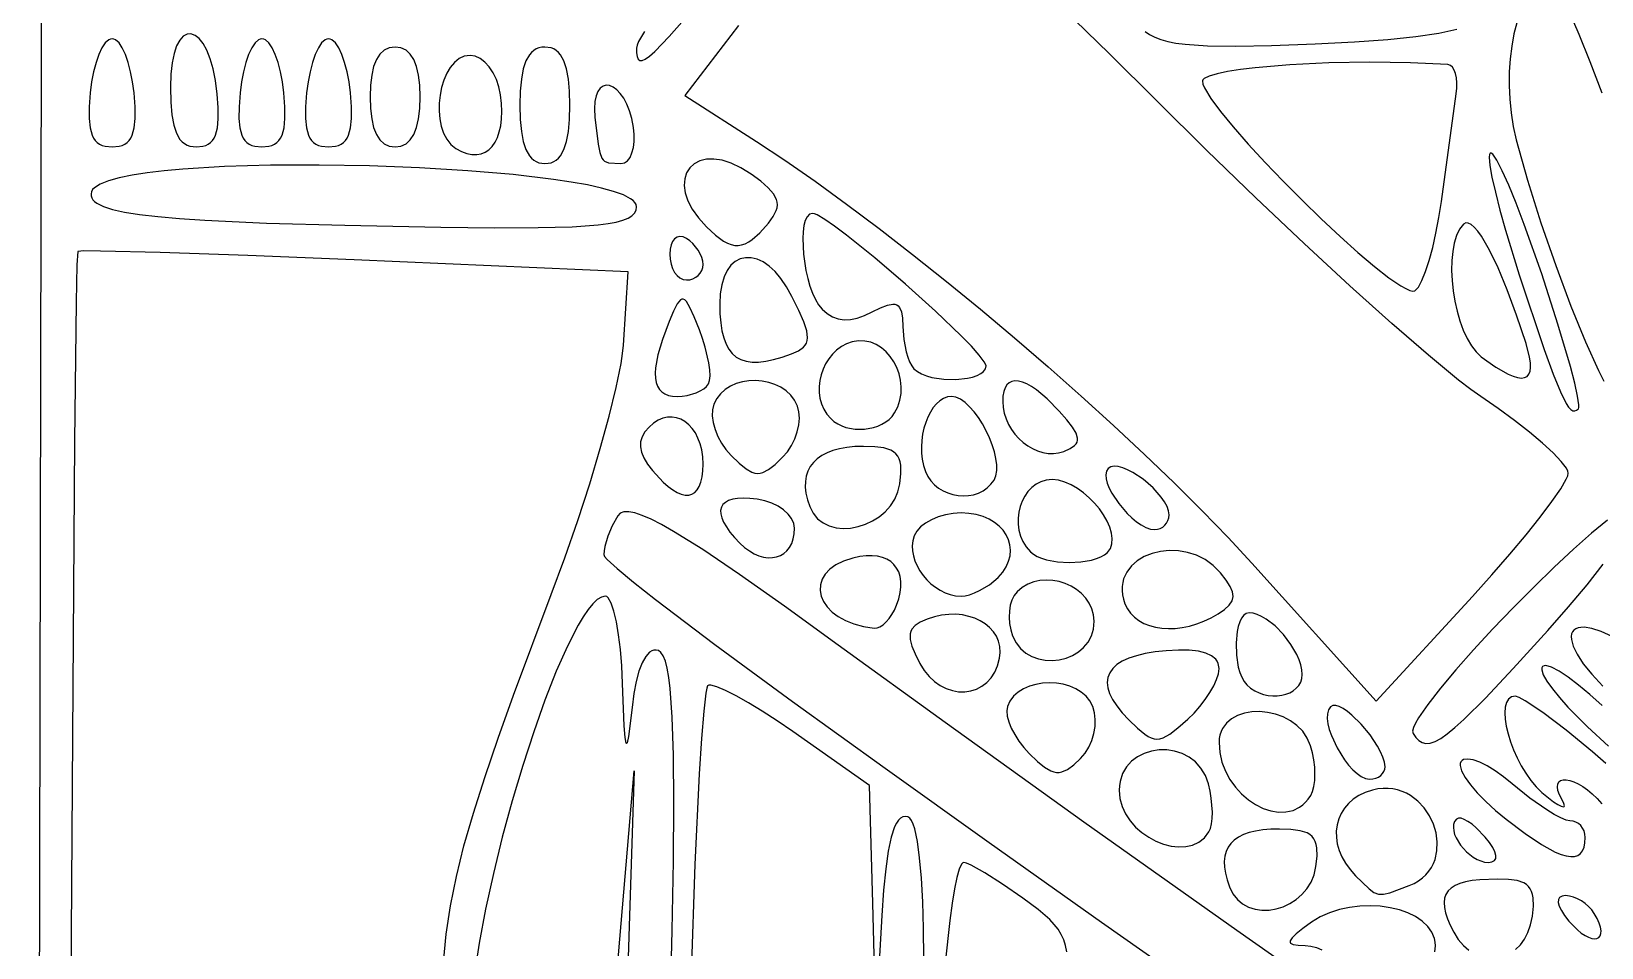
# Model space of a CAD drawing. Header units: millimetres. Extents: x -4.58 to 1.11, y 0.34 to 8.32.
# Drawn here: x -4.582 to -3.534, y 4.154 to 4.766 of the extents above; entities that cross this region are included whole.
import ezdxf

# ---------------------------------------------------------------- set-up
doc = ezdxf.new("R2010")
doc.units = ezdxf.units.MM

msp = doc.modelspace()

# ---------------------------------------------------------------- linework, layer by layer
at = {"flags": 128}
for points in [[(-4.581667, 1.453139), (-4.574238, 5.087635), (-4.569544, 7.208322), (-4.566944, 8.258736), (-4.566667, 8.323028), (-1.736111, 8.317444), (0.26479, 8.31338), (1.100639, 8.311472), (1.101006, 8.311191), (1.101364, 8.310339), (1.102049, 8.3066), (1.102698, 8.299617), (1.103312, 8.288752), (1.104442, 8.252815), (1.105453, 8.193675), (1.106362, 8.106221), (1.107184, 7.985338), (1.108623, 7.622835), (1.109893, 7.065263), (1.111113, 6.271716), (1.113889, 3.813083)], [(-3.555847, 4.470958), (-3.556177, 4.47242), (-3.557088, 4.474236), (-3.560536, 4.478825), (-3.565952, 4.484515), (-3.573097, 4.491097), (-3.581732, 4.498362), (-3.591617, 4.506099), (-3.602513, 4.514099), (-3.614181, 4.522153), (-3.620912, 4.526928), (-3.629063, 4.533183), (-3.649183, 4.549723), (-3.673654, 4.570964), (-3.701589, 4.596097), (-3.732101, 4.624314), (-3.764304, 4.654805), (-3.797311, 4.686762), (-3.830236, 4.719375), (-3.862281, 4.751192), (-3.892764, 4.780875)], [(-4.172527, 4.766019), (-4.176409, 4.759191), (-4.177429, 4.75671), (-4.177778, 4.754917), (-4.177683, 4.751756), (-4.177345, 4.74926), (-4.176681, 4.747505), (-4.175607, 4.746571), (-4.174041, 4.746535), (-4.171902, 4.747475), (-4.169105, 4.74947), (-4.165568, 4.752597), (-4.155944, 4.762563), (-4.14237, 4.777999)], [(-4.109681, 4.769944), (-4.1455, 4.723236), (-4.09775, 4.692569), (-4.078664, 4.679946), (-4.058511, 4.665931), (-4.037476, 4.650679), (-4.015741, 4.634346), (-3.993489, 4.61709), (-3.970904, 4.599066), (-3.948169, 4.580429), (-3.925467, 4.561337), (-3.902981, 4.541945), (-3.880895, 4.522409), (-3.859392, 4.502885), (-3.838654, 4.48353), (-3.818866, 4.4645), (-3.80021, 4.44595), (-3.782869, 4.428037), (-3.767028, 4.410917), (-3.684056, 4.318861), (-3.619806, 4.388722), (-3.606906, 4.40301), (-3.594882, 4.416827), (-3.583997, 4.429836), (-3.574514, 4.4417), (-3.566694, 4.452081), (-3.560802, 4.460642), (-3.557098, 4.467047), (-3.55615, 4.469335), (-3.555847, 4.470958)], [(-3.590209, 4.771794), (-3.592069, 4.764295), (-3.593529, 4.756249), (-3.594565, 4.747761), (-3.595155, 4.738938), (-3.595275, 4.729887), (-3.594904, 4.720714), (-3.594018, 4.711525), (-3.592594, 4.702428), (-3.590611, 4.693528), (-3.583074, 4.666734), (-3.574042, 4.638206), (-3.564155, 4.609587), (-3.554049, 4.582517), (-3.544362, 4.558639), (-3.535732, 4.539594), (-3.532013, 4.532397)], [(-3.53316, 4.724801), (-3.541084, 4.745677), (-3.548432, 4.763889), (-3.554995, 4.778931)], [(-4.513181, 4.725), (-4.514107, 4.732254), (-4.515411, 4.739021), (-4.51703, 4.745154), (-4.518906, 4.750503), (-4.520979, 4.754922), (-4.523188, 4.758262), (-4.525475, 4.760374), (-4.526628, 4.760924), (-4.527778, 4.761111), (-4.528928, 4.760924), (-4.530081, 4.760374), (-4.532367, 4.758262), (-4.534577, 4.754922), (-4.536649, 4.750503), (-4.538525, 4.745154), (-4.540145, 4.739021), (-4.541448, 4.732254), (-4.542375, 4.725), (-4.543067, 4.715589), (-4.543133, 4.707809), (-4.542527, 4.701544), (-4.541201, 4.696679), (-4.540254, 4.694735), (-4.53911, 4.693097), (-4.537763, 4.691751), (-4.536207, 4.690682), (-4.534436, 4.689876), (-4.532445, 4.689318), (-4.527778, 4.688889), (-4.523111, 4.689318), (-4.521119, 4.689876), (-4.519349, 4.690682), (-4.517792, 4.691751), (-4.516445, 4.693097), (-4.515301, 4.694735), (-4.514354, 4.696679), (-4.513029, 4.701544), (-4.512422, 4.707809), (-4.512488, 4.715589), (-4.513181, 4.725)], [(-4.457625, 4.724139), (-4.458805, 4.733137), (-4.460412, 4.741021), (-4.462377, 4.747779), (-4.464631, 4.753403), (-4.467104, 4.757882), (-4.469727, 4.761207), (-4.472429, 4.763365), (-4.475142, 4.764349), (-4.477797, 4.764147), (-4.480322, 4.76275), (-4.48265, 4.760147), (-4.484711, 4.756328), (-4.486435, 4.751284), (-4.487752, 4.745003), (-4.488593, 4.737477), (-4.488889, 4.728694), (-4.488656, 4.718746), (-4.487936, 4.710369), (-4.486695, 4.70349), (-4.484899, 4.698031), (-4.482517, 4.693918), (-4.481095, 4.692342), (-4.479514, 4.691073), (-4.477769, 4.690103), (-4.475857, 4.689422), (-4.471514, 4.688889), (-4.467127, 4.689335), (-4.465246, 4.689909), (-4.463568, 4.690733), (-4.462088, 4.691817), (-4.460802, 4.693172), (-4.459705, 4.694811), (-4.458793, 4.696743), (-4.457507, 4.701535), (-4.456906, 4.707639), (-4.456958, 4.715143), (-4.457625, 4.724139)], [(-4.413181, 4.725), (-4.414107, 4.732254), (-4.415411, 4.739021), (-4.41703, 4.745154), (-4.418906, 4.750503), (-4.420979, 4.754922), (-4.423188, 4.758262), (-4.425475, 4.760374), (-4.426628, 4.760924), (-4.427778, 4.761111), (-4.428928, 4.760924), (-4.430081, 4.760374), (-4.432367, 4.758262), (-4.434577, 4.754922), (-4.436649, 4.750503), (-4.438525, 4.745154), (-4.440145, 4.739021), (-4.441448, 4.732254), (-4.442375, 4.725), (-4.443067, 4.715589), (-4.443133, 4.707809), (-4.442527, 4.701544), (-4.441201, 4.696679), (-4.440254, 4.694735), (-4.43911, 4.693097), (-4.437763, 4.691751), (-4.436207, 4.690682), (-4.434436, 4.689876), (-4.432445, 4.689318), (-4.427778, 4.688889), (-4.423111, 4.689318), (-4.421119, 4.689876), (-4.419349, 4.690682), (-4.417792, 4.691751), (-4.416445, 4.693097), (-4.415301, 4.694735), (-4.414354, 4.696679), (-4.413029, 4.701544), (-4.412422, 4.707809), (-4.412488, 4.715589), (-4.413181, 4.725)], [(-4.368736, 4.725), (-4.369663, 4.732254), (-4.370966, 4.739021), (-4.372586, 4.745154), (-4.374462, 4.750503), (-4.376535, 4.754922), (-4.378744, 4.758262), (-4.38103, 4.760374), (-4.382183, 4.760924), (-4.383333, 4.761111), (-4.384483, 4.760924), (-4.385637, 4.760374), (-4.387923, 4.758262), (-4.390132, 4.754922), (-4.392205, 4.750503), (-4.394081, 4.745154), (-4.395701, 4.739021), (-4.397004, 4.732254), (-4.397931, 4.725), (-4.398623, 4.715589), (-4.398689, 4.707809), (-4.398082, 4.701544), (-4.396757, 4.696679), (-4.39581, 4.694735), (-4.394666, 4.693097), (-4.393319, 4.691751), (-4.391763, 4.690682), (-4.389992, 4.689876), (-4.388001, 4.689318), (-4.383333, 4.688889), (-4.378666, 4.689318), (-4.376675, 4.689876), (-4.374904, 4.690682), (-4.373348, 4.691751), (-4.372001, 4.693097), (-4.370857, 4.694735), (-4.36991, 4.696679), (-4.368584, 4.701544), (-4.367978, 4.707809), (-4.368044, 4.715589), (-4.368736, 4.725)], [(-3.838328, 4.766034), (-3.835271, 4.763965), (-3.831766, 4.762159), (-3.827731, 4.760607), (-3.823083, 4.7593), (-3.817739, 4.758229), (-3.811616, 4.757384), (-3.796704, 4.756335), (-3.777683, 4.75608), (-3.753891, 4.756544), (-3.724667, 4.757653), (-3.698538, 4.759005), (-3.676244, 4.760628), (-3.657565, 4.762563), (-3.642283, 4.764851), (-3.630177, 4.76753)], [(-4.322222, 4.722222), (-4.322483, 4.730035), (-4.323264, 4.736806), (-4.324566, 4.742535), (-4.326389, 4.747222), (-4.328733, 4.750868), (-4.331597, 4.753472), (-4.334983, 4.755035), (-4.338889, 4.755556), (-4.342795, 4.755035), (-4.346181, 4.753472), (-4.349045, 4.750868), (-4.351389, 4.747222), (-4.353212, 4.742535), (-4.354514, 4.736806), (-4.355295, 4.730035), (-4.355556, 4.722222), (-4.355295, 4.71441), (-4.354514, 4.707639), (-4.353212, 4.70191), (-4.351389, 4.697222), (-4.349045, 4.693576), (-4.346181, 4.690972), (-4.342795, 4.68941), (-4.338889, 4.688889), (-4.334983, 4.68941), (-4.331597, 4.690972), (-4.328733, 4.693576), (-4.326389, 4.697222), (-4.324566, 4.70191), (-4.323264, 4.707639), (-4.322483, 4.71441), (-4.322222, 4.722222)], [(-4.2685, 4.723708), (-4.269586, 4.728989), (-4.271258, 4.733916), (-4.273431, 4.738381), (-4.276023, 4.742276), (-4.278948, 4.745493), (-4.282123, 4.747925), (-4.285465, 4.749463), (-4.288889, 4.75), (-4.292724, 4.749434), (-4.296218, 4.747823), (-4.29935, 4.745295), (-4.3021, 4.74198), (-4.30445, 4.738006), (-4.306381, 4.733504), (-4.307871, 4.728603), (-4.308903, 4.723431), (-4.309456, 4.718117), (-4.309511, 4.712792), (-4.309048, 4.707583), (-4.308049, 4.702621), (-4.306493, 4.698034), (-4.304361, 4.693953), (-4.301634, 4.690504), (-4.298292, 4.687819), (-4.294564, 4.685811), (-4.291002, 4.684469), (-4.287624, 4.683772), (-4.284447, 4.683699), (-4.28149, 4.684228), (-4.278769, 4.685338), (-4.276303, 4.687008), (-4.274109, 4.689217), (-4.272206, 4.691943), (-4.270611, 4.695164), (-4.269341, 4.69886), (-4.268415, 4.703009), (-4.26785, 4.70759), (-4.267664, 4.712581), (-4.267875, 4.717961), (-4.2685, 4.723708)], [(-4.222222, 4.716667), (-4.222461, 4.726133), (-4.22319, 4.734198), (-4.224427, 4.740904), (-4.226191, 4.746293), (-4.228501, 4.75041), (-4.229866, 4.752005), (-4.231375, 4.753298), (-4.233029, 4.754294), (-4.234831, 4.754998), (-4.238889, 4.755556), (-4.240994, 4.755417), (-4.242947, 4.754998), (-4.244749, 4.754294), (-4.246403, 4.753298), (-4.247912, 4.752005), (-4.249277, 4.75041), (-4.251587, 4.746293), (-4.253351, 4.740904), (-4.254588, 4.734198), (-4.255317, 4.726133), (-4.255556, 4.716667), (-4.255317, 4.707196), (-4.254588, 4.699129), (-4.253351, 4.692424), (-4.251587, 4.687035), (-4.249277, 4.682919), (-4.247912, 4.681326), (-4.246403, 4.680034), (-4.244749, 4.679039), (-4.242947, 4.678335), (-4.238889, 4.677778), (-4.236784, 4.677916), (-4.234831, 4.678335), (-4.233029, 4.679039), (-4.231375, 4.680034), (-4.229866, 4.681326), (-4.228501, 4.682919), (-4.226191, 4.687035), (-4.224427, 4.692424), (-4.22319, 4.699129), (-4.222461, 4.707196), (-4.222222, 4.716667)], [(-3.640514, 4.652444), (-3.630597, 4.724347), (-3.6302, 4.728135), (-3.630158, 4.731694), (-3.63045, 4.734945), (-3.631052, 4.737809), (-3.631942, 4.740205), (-3.633097, 4.742054), (-3.634494, 4.743276), (-3.636111, 4.743792), (-3.661225, 4.745109), (-3.688273, 4.745446), (-3.715628, 4.74491), (-3.74166, 4.743609), (-3.764741, 4.741652), (-3.774667, 4.74046), (-3.783244, 4.739145), (-3.790269, 4.73772), (-3.79554, 4.736198), (-3.798851, 4.734592), (-3.799709, 4.733762), (-3.8, 4.732917), (-3.799626, 4.730863), (-3.798534, 4.72821), (-3.794378, 4.721282), (-3.787899, 4.712493), (-3.779459, 4.702205), (-3.769425, 4.690776), (-3.758161, 4.678567), (-3.746032, 4.665939), (-3.733403, 4.653252), (-3.720638, 4.640865), (-3.708103, 4.62914), (-3.696162, 4.618436), (-3.68518, 4.609114), (-3.675522, 4.601534), (-3.667552, 4.596056), (-3.664315, 4.594218), (-3.661636, 4.59304), (-3.659563, 4.592568), (-3.658139, 4.592847), (-3.657029, 4.593784), (-3.655879, 4.595235), (-3.65349, 4.599558), (-3.651046, 4.605571), (-3.648618, 4.613031), (-3.646279, 4.621693), (-3.6441, 4.631312), (-3.642154, 4.641644), (-3.640514, 4.652444)], [(-4.179778, 4.701903), (-4.1809, 4.70774), (-4.182408, 4.712941), (-4.184233, 4.717488), (-4.186306, 4.721363), (-4.188559, 4.724548), (-4.190922, 4.727023), (-4.193326, 4.728772), (-4.195703, 4.729774), (-4.197984, 4.730013), (-4.2001, 4.729469), (-4.201982, 4.728125), (-4.203561, 4.725961), (-4.204768, 4.722961), (-4.205535, 4.719104), (-4.205793, 4.714373), (-4.205472, 4.70875), (-4.203402, 4.69061), (-4.202336, 4.685095), (-4.200964, 4.681441), (-4.200095, 4.680192), (-4.199069, 4.679265), (-4.196439, 4.678184), (-4.188111, 4.677778), (-4.185799, 4.67827), (-4.183782, 4.67968), (-4.182093, 4.68191), (-4.180767, 4.684861), (-4.179839, 4.688435), (-4.179342, 4.692532), (-4.17931, 4.697054), (-4.179778, 4.701903)], [(-4.177778, 4.648931), (-4.178034, 4.650312), (-4.178794, 4.651663), (-4.180039, 4.652984), (-4.181756, 4.654275), (-4.186536, 4.656762), (-4.193007, 4.659122), (-4.201041, 4.66135), (-4.21051, 4.663444), (-4.221285, 4.665399), (-4.23324, 4.667212), (-4.260176, 4.670399), (-4.290295, 4.672976), (-4.322573, 4.674914), (-4.355988, 4.676186), (-4.389517, 4.676763), (-4.422137, 4.676617), (-4.452826, 4.675719), (-4.480561, 4.674042), (-4.493001, 4.672902), (-4.504318, 4.671557), (-4.514386, 4.670003), (-4.523076, 4.668236), (-4.53026, 4.666253), (-4.535811, 4.66405), (-4.5396, 4.661625), (-4.540794, 4.660327), (-4.5415, 4.658972), (-4.541817, 4.657537), (-4.541793, 4.656161), (-4.541413, 4.654844), (-4.540661, 4.653584), (-4.539523, 4.65238), (-4.537985, 4.65123), (-4.533644, 4.649085), (-4.52752, 4.647139), (-4.519493, 4.645378), (-4.509445, 4.643791), (-4.497255, 4.642366), (-4.482805, 4.641091), (-4.465975, 4.639953), (-4.424697, 4.638041), (-4.372468, 4.636533), (-4.308333, 4.635333), (-4.272402, 4.634933), (-4.243379, 4.634997), (-4.220614, 4.635593), (-4.203451, 4.636788), (-4.196768, 4.637632), (-4.19124, 4.638652), (-4.186786, 4.639855), (-4.183326, 4.641251), (-4.180776, 4.642848), (-4.179056, 4.644655), (-4.178084, 4.646679), (-4.177778, 4.648931)], [(-4.089722, 4.637889), (-4.086462, 4.642303), (-4.084444, 4.64634), (-4.083917, 4.648262), (-4.083719, 4.650144), (-4.083858, 4.652005), (-4.084339, 4.653861), (-4.086353, 4.657635), (-4.089814, 4.661612), (-4.094772, 4.665935), (-4.101278, 4.67075), (-4.108092, 4.674999), (-4.11455, 4.67803), (-4.120586, 4.67992), (-4.126135, 4.680747), (-4.131132, 4.680586), (-4.135512, 4.679514), (-4.139211, 4.677608), (-4.142163, 4.674944), (-4.144304, 4.6716), (-4.145568, 4.667651), (-4.145891, 4.663174), (-4.145207, 4.658246), (-4.143453, 4.652944), (-4.140562, 4.647343), (-4.136469, 4.641522), (-4.131111, 4.635556), (-4.125024, 4.62991), (-4.119589, 4.625938), (-4.117056, 4.624583), (-4.114612, 4.623651), (-4.112234, 4.623143), (-4.109896, 4.623061), (-4.107574, 4.623405), (-4.105245, 4.624178), (-4.102882, 4.625381), (-4.100463, 4.627015), (-4.095354, 4.631581), (-4.089722, 4.637889)], [(-3.573542, 4.604222), (-3.585192, 4.637155), (-3.590606, 4.65124), (-3.595557, 4.663299), (-3.599905, 4.673), (-3.603508, 4.680015), (-3.606226, 4.684014), (-3.607209, 4.684779), (-3.607917, 4.684667), (-3.608346, 4.683716), (-3.60851, 4.682021), (-3.608083, 4.676566), (-3.606714, 4.668635), (-3.604484, 4.658561), (-3.601473, 4.646676), (-3.597758, 4.633313), (-3.588542, 4.603486), (-3.571812, 4.553654), (-3.565803, 4.537059), (-3.561019, 4.525234), (-3.557204, 4.517596), (-3.555578, 4.515165), (-3.554098, 4.513562), (-3.552731, 4.512714), (-3.551445, 4.512549), (-3.550207, 4.512992), (-3.548986, 4.513972), (-3.548696, 4.514858), (-3.548708, 4.516594), (-3.549587, 4.522431), (-3.551522, 4.531113), (-3.554415, 4.542269), (-3.562668, 4.570521), (-3.573542, 4.604222)], [(-3.944444, 4.542694), (-3.944745, 4.543845), (-3.945624, 4.545446), (-3.948968, 4.54987), (-3.954186, 4.55571), (-3.960987, 4.562712), (-3.978178, 4.57918), (-3.998215, 4.597231), (-4.018773, 4.614825), (-4.037526, 4.629919), (-4.0455, 4.635891), (-4.05215, 4.640473), (-4.057187, 4.643409), (-4.059009, 4.64418), (-4.060319, 4.644444), (-4.062312, 4.643869), (-4.063924, 4.64223), (-4.065167, 4.639657), (-4.066056, 4.636281), (-4.066604, 4.632232), (-4.066823, 4.62764), (-4.066328, 4.617349), (-4.064678, 4.606449), (-4.063453, 4.601096), (-4.061978, 4.595982), (-4.060267, 4.591236), (-4.058332, 4.586989), (-4.056188, 4.583372), (-4.053847, 4.580514), (-4.050466, 4.577593), (-4.04691, 4.575444), (-4.043155, 4.574066), (-4.039175, 4.573457), (-4.034946, 4.573615), (-4.030443, 4.574539), (-4.02564, 4.576228), (-4.020514, 4.578681), (-4.014883, 4.581492), (-4.01033, 4.583247), (-4.006754, 4.583897), (-4.005301, 4.583794), (-4.004054, 4.583396), (-4.003001, 4.582698), (-4.002129, 4.581694), (-4.000879, 4.578743), (-4.000203, 4.574495), (-4, 4.568903), (-3.999416, 4.560258), (-3.997825, 4.552064), (-3.996728, 4.548426), (-3.995471, 4.545248), (-3.994084, 4.542647), (-3.992597, 4.540736), (-3.990299, 4.538878), (-3.987466, 4.537303), (-3.984192, 4.536005), (-3.980573, 4.534982), (-3.972674, 4.533742), (-3.964521, 4.533554), (-3.956868, 4.534386), (-3.953464, 4.535174), (-3.950468, 4.536207), (-3.947974, 4.537479), (-3.946076, 4.538987), (-3.944868, 4.540726), (-3.944444, 4.542694)], [(-3.583986, 4.557611), (-3.590321, 4.576564), (-3.596603, 4.593453), (-3.602699, 4.608023), (-3.608476, 4.620021), (-3.613801, 4.629193), (-3.616252, 4.632641), (-3.618541, 4.635287), (-3.62065, 4.6371), (-3.622564, 4.638048), (-3.624264, 4.638099), (-3.625736, 4.637222), (-3.628303, 4.633898), (-3.630348, 4.629678), (-3.631888, 4.624691), (-3.632942, 4.619067), (-3.633525, 4.612934), (-3.633656, 4.606421), (-3.633352, 4.599658), (-3.63263, 4.592773), (-3.631508, 4.585895), (-3.630002, 4.579153), (-3.62813, 4.572677), (-3.62591, 4.566595), (-3.623358, 4.561037), (-3.620493, 4.556131), (-3.617331, 4.552006), (-3.613889, 4.548792), (-3.60406, 4.541831), (-3.595961, 4.537178), (-3.592562, 4.535715), (-3.589597, 4.534829), (-3.587068, 4.534519), (-3.584974, 4.534785), (-3.583317, 4.535626), (-3.582096, 4.537042), (-3.581313, 4.539034), (-3.580969, 4.5416), (-3.581063, 4.544741), (-3.581597, 4.548457), (-3.583986, 4.557611)], [(-4.133333, 4.610444), (-4.13356, 4.612685), (-4.13421, 4.615047), (-4.135238, 4.61746), (-4.136597, 4.619851), (-4.14013, 4.624284), (-4.142212, 4.626184), (-4.144444, 4.627778), (-4.146676, 4.628804), (-4.148759, 4.629077), (-4.150646, 4.628641), (-4.152292, 4.627538), (-4.153651, 4.625812), (-4.154679, 4.623504), (-4.155329, 4.620659), (-4.155556, 4.617319), (-4.155329, 4.61384), (-4.154679, 4.610594), (-4.153651, 4.607652), (-4.152292, 4.605087), (-4.150646, 4.602968), (-4.148759, 4.601366), (-4.146676, 4.600353), (-4.144444, 4.6), (-4.142212, 4.600213), (-4.14013, 4.600823), (-4.138243, 4.601789), (-4.136597, 4.603066), (-4.135238, 4.604613), (-4.13421, 4.606387), (-4.13356, 4.608345), (-4.133333, 4.610444)], [(-4.306611, 4.144327), (-4.304743, 4.163093), (-4.301885, 4.182035), (-4.297966, 4.201568), (-4.292911, 4.22211), (-4.286647, 4.244077), (-4.2791, 4.267886), (-4.270198, 4.293953), (-4.259867, 4.322696), (-4.234625, 4.389875), (-4.225536, 4.414514), (-4.21693, 4.439432), (-4.209006, 4.463947), (-4.20196, 4.487375), (-4.195991, 4.509032), (-4.191295, 4.528234), (-4.18807, 4.544299), (-4.187071, 4.550941), (-4.186514, 4.556542), (-4.183333, 4.605556), (-4.366125, 4.6135), (-4.437238, 4.616399), (-4.495745, 4.618413), (-4.535588, 4.619359), (-4.546617, 4.619375), (-4.550708, 4.619056), (-4.551251, 4.610081), (-4.551804, 4.585286), (-4.55293, 4.492453), (-4.555178, 4.163361), (-4.557265, 3.699306)], [(-4.074347, 4.550722), (-4.069646, 4.552794), (-4.066281, 4.555083), (-4.065098, 4.556396), (-4.064248, 4.557868), (-4.063731, 4.559535), (-4.063545, 4.561431), (-4.064169, 4.56605), (-4.066117, 4.572007), (-4.069385, 4.579582), (-4.073972, 4.589056), (-4.077547, 4.595504), (-4.081329, 4.601021), (-4.085259, 4.605613), (-4.089275, 4.609285), (-4.093318, 4.612045), (-4.097326, 4.613898), (-4.10124, 4.614852), (-4.104998, 4.614911), (-4.108541, 4.614084), (-4.111808, 4.612376), (-4.114738, 4.609793), (-4.117271, 4.606343), (-4.119346, 4.60203), (-4.120904, 4.596862), (-4.121883, 4.590846), (-4.122222, 4.583986), (-4.122061, 4.577377), (-4.12157, 4.571406), (-4.12074, 4.566065), (-4.11956, 4.561347), (-4.11802, 4.557245), (-4.116109, 4.553752), (-4.113817, 4.55086), (-4.111134, 4.548562), (-4.108049, 4.546852), (-4.104553, 4.545722), (-4.100634, 4.545165), (-4.096283, 4.545174), (-4.091489, 4.545741), (-4.086242, 4.546859), (-4.080531, 4.548522), (-4.074347, 4.550722)], [(-4.129736, 4.530556), (-4.128976, 4.532796), (-4.128698, 4.535983), (-4.128879, 4.539967), (-4.129495, 4.544601), (-4.131929, 4.555224), (-4.1337, 4.560917), (-4.135806, 4.566667), (-4.139312, 4.575361), (-4.142132, 4.581658), (-4.144468, 4.585613), (-4.145517, 4.58673), (-4.146521, 4.587283), (-4.147505, 4.587278), (-4.148493, 4.586723), (-4.150587, 4.583989), (-4.153003, 4.579137), (-4.155944, 4.572222), (-4.160463, 4.560308), (-4.163506, 4.55006), (-4.165072, 4.541454), (-4.1653, 4.53776), (-4.165158, 4.534467), (-4.164645, 4.531573), (-4.163761, 4.529074), (-4.162506, 4.526968), (-4.16088, 4.525252), (-4.158882, 4.523922), (-4.156511, 4.522976), (-4.153768, 4.52241), (-4.150653, 4.522222), (-4.147336, 4.522392), (-4.144049, 4.52288), (-4.137903, 4.52467), (-4.135217, 4.525905), (-4.132903, 4.52732), (-4.131047, 4.528882), (-4.129736, 4.530556)], [(-4.0055, 4.511208), (-4.00334, 4.515405), (-4.001896, 4.519762), (-4.001126, 4.52421), (-4.00099, 4.528678), (-4.001445, 4.533099), (-4.002451, 4.537401), (-4.003966, 4.541516), (-4.00595, 4.545375), (-4.00836, 4.548907), (-4.011156, 4.552044), (-4.014297, 4.554716), (-4.01774, 4.556853), (-4.021446, 4.558386), (-4.025372, 4.559246), (-4.029478, 4.559362), (-4.033722, 4.558667), (-4.037524, 4.55735), (-4.041016, 4.555506), (-4.044182, 4.553194), (-4.047006, 4.550473), (-4.049471, 4.547402), (-4.051561, 4.544041), (-4.053258, 4.540447), (-4.054547, 4.536681), (-4.05541, 4.5328), (-4.055832, 4.528865), (-4.055795, 4.524933), (-4.055283, 4.521065), (-4.054279, 4.517319), (-4.052767, 4.513754), (-4.050731, 4.510429), (-4.048153, 4.507403), (-4.045936, 4.505484), (-4.043465, 4.503869), (-4.040781, 4.502556), (-4.037926, 4.50154), (-4.031869, 4.500387), (-4.025628, 4.500378), (-4.019538, 4.501486), (-4.016653, 4.502449), (-4.01393, 4.50368), (-4.011412, 4.505175), (-4.00914, 4.506931), (-4.007155, 4.508943), (-4.0055, 4.511208)], [(-4.070347, 4.515806), (-4.07228, 4.519699), (-4.074837, 4.523093), (-4.077929, 4.525984), (-4.081467, 4.528371), (-4.08536, 4.530252), (-4.08952, 4.531625), (-4.093857, 4.532488), (-4.098281, 4.532839), (-4.102704, 4.532676), (-4.107036, 4.531997), (-4.111188, 4.530801), (-4.11507, 4.529085), (-4.118592, 4.526847), (-4.121667, 4.524086), (-4.124203, 4.5208), (-4.126111, 4.516986), (-4.127011, 4.513341), (-4.127148, 4.509238), (-4.12657, 4.504818), (-4.125325, 4.50022), (-4.123459, 4.495586), (-4.121019, 4.491054), (-4.118054, 4.486766), (-4.114611, 4.482861), (-4.109207, 4.477676), (-4.104652, 4.473948), (-4.100678, 4.471668), (-4.098827, 4.471068), (-4.097021, 4.470826), (-4.095227, 4.470942), (-4.093413, 4.471415), (-4.089588, 4.473424), (-4.08528, 4.476844), (-4.080222, 4.481667), (-4.077027, 4.485362), (-4.07431, 4.489499), (-4.072114, 4.493939), (-4.070477, 4.498543), (-4.069442, 4.503172), (-4.069048, 4.507684), (-4.069337, 4.511942), (-4.070347, 4.515806)], [(-3.895681, 4.512486), (-3.903607, 4.520574), (-3.910833, 4.526617), (-3.91415, 4.528866), (-3.91725, 4.530597), (-3.92012, 4.531807), (-3.922747, 4.532495), (-3.925115, 4.532657), (-3.927213, 4.532291), (-3.929026, 4.531396), (-3.93054, 4.529969), (-3.931741, 4.528006), (-3.932617, 4.525507), (-3.933152, 4.522469), (-3.933333, 4.518889), (-3.933073, 4.514882), (-3.93232, 4.510978), (-3.931113, 4.507209), (-3.929494, 4.503609), (-3.927503, 4.50021), (-3.92518, 4.497045), (-3.922566, 4.494148), (-3.919701, 4.491552), (-3.916626, 4.48929), (-3.913382, 4.487394), (-3.910007, 4.485898), (-3.906544, 4.484834), (-3.903033, 4.484237), (-3.899513, 4.484138), (-3.896026, 4.484571), (-3.892611, 4.485569), (-3.888322, 4.487461), (-3.885333, 4.489461), (-3.884331, 4.49055), (-3.88366, 4.491724), (-3.883324, 4.493004), (-3.883323, 4.494408), (-3.884338, 4.497669), (-3.886724, 4.501665), (-3.890499, 4.506552), (-3.895681, 4.512486)], [(-3.939028, 4.466431), (-3.937811, 4.469273), (-3.937241, 4.472688), (-3.937265, 4.476572), (-3.937829, 4.48082), (-3.938879, 4.485328), (-3.940364, 4.489992), (-3.94223, 4.494706), (-3.944424, 4.499368), (-3.946892, 4.503872), (-3.949582, 4.508114), (-3.952441, 4.51199), (-3.955414, 4.515395), (-3.958451, 4.518226), (-3.961496, 4.520376), (-3.964498, 4.521743), (-3.967403, 4.522222), (-3.970159, 4.521886), (-3.972786, 4.520913), (-3.975263, 4.519362), (-3.97757, 4.517289), (-3.979689, 4.514749), (-3.981598, 4.5118), (-3.983279, 4.508498), (-3.984712, 4.504899), (-3.985877, 4.501061), (-3.986754, 4.497039), (-3.987324, 4.49289), (-3.987567, 4.488671), (-3.987463, 4.484439), (-3.986993, 4.480248), (-3.986137, 4.476157), (-3.984875, 4.472222), (-3.983285, 4.468881), (-3.981255, 4.465902), (-3.978844, 4.463295), (-3.97611, 4.461065), (-3.973109, 4.459221), (-3.9699, 4.457769), (-3.96654, 4.456717), (-3.963087, 4.456071), (-3.959598, 4.45584), (-3.956132, 4.45603), (-3.952745, 4.45665), (-3.949496, 4.457705), (-3.946442, 4.459203), (-3.943641, 4.461152), (-3.94115, 4.463559), (-3.939028, 4.466431)], [(-4.133333, 4.477111), (-4.133563, 4.481973), (-4.13423, 4.486505), (-4.135297, 4.490684), (-4.136729, 4.494484), (-4.13849, 4.497882), (-4.140545, 4.500853), (-4.142857, 4.503373), (-4.145392, 4.505417), (-4.148114, 4.506961), (-4.150986, 4.507981), (-4.153973, 4.508452), (-4.15704, 4.508349), (-4.160151, 4.50765), (-4.16327, 4.506328), (-4.166361, 4.504361), (-4.169389, 4.501722), (-4.172128, 4.498545), (-4.174009, 4.495329), (-4.175028, 4.492029), (-4.175181, 4.488599), (-4.174464, 4.484995), (-4.172873, 4.481173), (-4.170405, 4.477088), (-4.167056, 4.472694), (-4.160032, 4.465101), (-4.156733, 4.462188), (-4.153595, 4.459863), (-4.15063, 4.458123), (-4.147853, 4.456967), (-4.145276, 4.456392), (-4.142913, 4.456398), (-4.140778, 4.456981), (-4.138884, 4.458142), (-4.137244, 4.459877), (-4.135872, 4.462185), (-4.134782, 4.465064), (-4.133986, 4.468513), (-4.133499, 4.472529), (-4.133333, 4.477111)], [(-4.002, 4.463889), (-4.001295, 4.470769), (-4.001418, 4.476326), (-4.001827, 4.478648), (-4.002489, 4.480686), (-4.003419, 4.482455), (-4.004632, 4.483972), (-4.006143, 4.485252), (-4.007967, 4.486311), (-4.012617, 4.487826), (-4.018703, 4.488644), (-4.026347, 4.488889), (-4.03207, 4.48871), (-4.037364, 4.48818), (-4.042222, 4.487307), (-4.046635, 4.4861), (-4.050596, 4.484568), (-4.054098, 4.482718), (-4.057132, 4.48056), (-4.059691, 4.478102), (-4.061767, 4.475353), (-4.063353, 4.472322), (-4.064441, 4.469016), (-4.065023, 4.465446), (-4.065091, 4.461618), (-4.064639, 4.457542), (-4.063657, 4.453227), (-4.062139, 4.448681), (-4.059855, 4.44421), (-4.056845, 4.440595), (-4.053223, 4.437809), (-4.049102, 4.435822), (-4.044594, 4.434606), (-4.039815, 4.434132), (-4.034876, 4.434371), (-4.029892, 4.435295), (-4.024977, 4.436875), (-4.020242, 4.439082), (-4.015803, 4.441887), (-4.011772, 4.445263), (-4.008262, 4.449179), (-4.005388, 4.453608), (-4.003263, 4.458521), (-4.002, 4.463889)], [(-3.822222, 4.443083), (-3.822591, 4.445861), (-3.823642, 4.448825), (-3.82529, 4.45191), (-3.827452, 4.455054), (-3.832984, 4.461259), (-3.839564, 4.466931), (-3.846523, 4.471558), (-3.849935, 4.47332), (-3.853189, 4.47463), (-3.856203, 4.475424), (-3.858891, 4.475638), (-3.861171, 4.475207), (-3.862958, 4.474069), (-3.864096, 4.472282), (-3.864526, 4.470002), (-3.864313, 4.467314), (-3.863519, 4.4643), (-3.862209, 4.461046), (-3.860447, 4.457634), (-3.855819, 4.450675), (-3.850148, 4.444095), (-3.84708, 4.441156), (-3.843943, 4.438564), (-3.840799, 4.436401), (-3.837714, 4.434753), (-3.83475, 4.433702), (-3.831972, 4.433333), (-3.830014, 4.433532), (-3.828187, 4.434103), (-3.826531, 4.435005), (-3.825087, 4.436198), (-3.823894, 4.437642), (-3.822992, 4.439298), (-3.822421, 4.441125), (-3.822222, 4.443083)], [(-3.863347, 4.418125), (-3.861433, 4.420755), (-3.860391, 4.423844), (-3.860155, 4.427303), (-3.860658, 4.431048), (-3.861836, 4.43499), (-3.863622, 4.439044), (-3.86595, 4.443123), (-3.868753, 4.447141), (-3.871967, 4.45101), (-3.875524, 4.454644), (-3.879359, 4.457957), (-3.883406, 4.460861), (-3.887598, 4.463271), (-3.89187, 4.4651), (-3.896156, 4.466261), (-3.900389, 4.466667), (-3.904244, 4.466306), (-3.907802, 4.46527), (-3.911042, 4.463628), (-3.913942, 4.461449), (-3.916484, 4.458802), (-3.918645, 4.455756), (-3.920406, 4.452379), (-3.921745, 4.448741), (-3.922642, 4.444911), (-3.923077, 4.440958), (-3.923029, 4.43695), (-3.922477, 4.432958), (-3.9214, 4.429049), (-3.919779, 4.425292), (-3.917592, 4.421758), (-3.914819, 4.418514), (-3.912796, 4.416861), (-3.910292, 4.415422), (-3.907376, 4.414199), (-3.904117, 4.413191), (-3.896846, 4.411826), (-3.889031, 4.41133), (-3.881223, 4.411708), (-3.873972, 4.412963), (-3.870728, 4.413921), (-3.86783, 4.415101), (-3.865346, 4.416502), (-3.863347, 4.418125)], [(-3.677778, 4.095917), (-3.777084, 4.165715), (-3.87909, 4.238061), (-3.971805, 4.304415), (-4.043236, 4.356236), (-4.079057, 4.382278), (-4.108995, 4.403434), (-4.133501, 4.419969), (-4.153024, 4.432146), (-4.161058, 4.436683), (-4.168015, 4.440229), (-4.173952, 4.442818), (-4.178924, 4.444482), (-4.182987, 4.445255), (-4.186199, 4.44517), (-4.188615, 4.444259), (-4.190292, 4.442556), (-4.193926, 4.435936), (-4.196894, 4.428851), (-4.198891, 4.422145), (-4.19943, 4.4192), (-4.199611, 4.416667), (-4.19903, 4.415435), (-4.197317, 4.413439), (-4.190632, 4.407247), (-4.179829, 4.398282), (-4.165181, 4.386735), (-4.125446, 4.356658), (-4.073612, 4.318545), (-4.011865, 4.273923), (-3.94239, 4.22432), (-3.867375, 4.171263), (-3.789003, 4.11628)], [(-4.072222, 4.43425), (-4.072732, 4.437487), (-4.074195, 4.440647), (-4.076507, 4.44365), (-4.079566, 4.446417), (-4.08327, 4.448868), (-4.087515, 4.450926), (-4.0922, 4.45251), (-4.097222, 4.453542), (-4.102117, 4.454088), (-4.106476, 4.454265), (-4.110295, 4.454084), (-4.113568, 4.453558), (-4.116293, 4.452695), (-4.118464, 4.451509), (-4.120076, 4.45001), (-4.121127, 4.44821), (-4.12161, 4.44612), (-4.121522, 4.44375), (-4.120859, 4.441113), (-4.119615, 4.438219), (-4.117786, 4.435081), (-4.115369, 4.431708), (-4.112358, 4.428112), (-4.10875, 4.424306), (-4.1056, 4.421445), (-4.102407, 4.419092), (-4.099206, 4.417237), (-4.096029, 4.415871), (-4.092911, 4.414985), (-4.089886, 4.414569), (-4.086989, 4.414614), (-4.084252, 4.415111), (-4.08171, 4.416051), (-4.079396, 4.417424), (-4.077346, 4.419222), (-4.075592, 4.421434), (-4.074169, 4.424053), (-4.07311, 4.427068), (-4.07245, 4.43047), (-4.072222, 4.43425)], [(-3.936417, 4.401347), (-3.933331, 4.404875), (-3.930982, 4.408503), (-3.929346, 4.412184), (-3.928396, 4.415874), (-3.928107, 4.419528), (-3.928451, 4.423101), (-3.929405, 4.426548), (-3.930941, 4.429823), (-3.933034, 4.432882), (-3.935658, 4.435679), (-3.938788, 4.438169), (-3.942397, 4.440308), (-3.94646, 4.44205), (-3.95095, 4.44335), (-3.955843, 4.444163), (-3.961111, 4.444444), (-3.966334, 4.444132), (-3.971438, 4.443236), (-3.976294, 4.44182), (-3.980776, 4.439946), (-3.984754, 4.437677), (-3.988101, 4.435075), (-3.990689, 4.432204), (-3.992389, 4.429125), (-3.993309, 4.425915), (-3.993684, 4.422591), (-3.99355, 4.419197), (-3.992941, 4.415778), (-3.991891, 4.412377), (-3.990436, 4.409039), (-3.988608, 4.405809), (-3.986443, 4.402731), (-3.983975, 4.399849), (-3.981238, 4.397207), (-3.978268, 4.39485), (-3.975098, 4.392822), (-3.971763, 4.391168), (-3.968297, 4.389931), (-3.964735, 4.389157), (-3.961111, 4.388889), (-3.958401, 4.389143), (-3.955382, 4.389871), (-3.952153, 4.391022), (-3.948816, 4.392545), (-3.942224, 4.396506), (-3.939172, 4.398842), (-3.936417, 4.401347)], [(-3.529718, 4.439612), (-3.540289, 4.430939), (-3.552283, 4.420325), (-3.565283, 4.408197), (-3.578875, 4.39498), (-3.592644, 4.381099), (-3.606175, 4.36698), (-3.619054, 4.353048), (-3.630865, 4.339729), (-3.641194, 4.327449), (-3.649626, 4.316633), (-3.655745, 4.307706), (-3.657809, 4.304084), (-3.659138, 4.301094), (-3.659682, 4.298789), (-3.659389, 4.297222), (-3.657504, 4.294513), (-3.655507, 4.292442), (-3.653316, 4.291073), (-3.650847, 4.29047), (-3.648018, 4.290696), (-3.644744, 4.291814), (-3.640944, 4.293889), (-3.636535, 4.296983), (-3.631432, 4.30116), (-3.625554, 4.306483), (-3.611139, 4.320824), (-3.592625, 4.340512), (-3.569347, 4.366056)], [(-4.004222, 4.382792), (-4.00276, 4.387159), (-4.001804, 4.391283), (-4.001342, 4.395147), (-4.001357, 4.398734), (-4.001835, 4.402028), (-4.00276, 4.405013), (-4.004118, 4.407674), (-4.005894, 4.409993), (-4.008073, 4.411955), (-4.010639, 4.413543), (-4.013579, 4.414741), (-4.016877, 4.415534), (-4.020517, 4.415904), (-4.024486, 4.415836), (-4.028767, 4.415313), (-4.033347, 4.414319), (-4.039501, 4.412302), (-4.044605, 4.409798), (-4.048682, 4.406886), (-4.051755, 4.403643), (-4.05385, 4.400149), (-4.05499, 4.396482), (-4.055198, 4.392719), (-4.054498, 4.388941), (-4.052915, 4.385225), (-4.050472, 4.381649), (-4.047194, 4.378293), (-4.043103, 4.375234), (-4.038224, 4.37255), (-4.032581, 4.370322), (-4.026197, 4.368626), (-4.019097, 4.367542), (-4.017226, 4.367693), (-4.015236, 4.368471), (-4.013188, 4.369813), (-4.011144, 4.371656), (-4.009164, 4.373938), (-4.00731, 4.376596), (-4.005642, 4.379568), (-4.004222, 4.382792)], [(-3.789597, 4.377097), (-3.78528, 4.380075), (-3.782156, 4.38288), (-3.780217, 4.385662), (-3.779453, 4.388569), (-3.779857, 4.391753), (-3.781419, 4.395363), (-3.784132, 4.399548), (-3.787986, 4.404458), (-3.792823, 4.409387), (-3.798181, 4.413281), (-3.803923, 4.416185), (-3.809914, 4.418141), (-3.816017, 4.419196), (-3.822098, 4.419391), (-3.828019, 4.418772), (-3.833646, 4.417382), (-3.838841, 4.415266), (-3.84347, 4.412467), (-3.847395, 4.409029), (-3.850482, 4.404997), (-3.852594, 4.400415), (-3.853242, 4.397931), (-3.853596, 4.395326), (-3.853637, 4.392606), (-3.85335, 4.389775), (-3.852718, 4.38684), (-3.851722, 4.383806), (-3.850093, 4.380428), (-3.847968, 4.377424), (-3.845389, 4.374798), (-3.842398, 4.372554), (-3.839037, 4.370697), (-3.835347, 4.369232), (-3.83137, 4.368162), (-3.827149, 4.367493), (-3.822725, 4.367229), (-3.818141, 4.367374), (-3.813437, 4.367933), (-3.808656, 4.368911), (-3.803839, 4.370312), (-3.79903, 4.37214), (-3.794268, 4.3744), (-3.789597, 4.377097)], [(-3.569347, 4.366056), (-3.555603, 4.381654), (-3.54321, 4.39647), (-3.532407, 4.410162)], [(-3.872222, 4.372069), (-3.872612, 4.376398), (-3.873732, 4.380449), (-3.875505, 4.384192), (-3.877858, 4.3876), (-3.880713, 4.390643), (-3.883997, 4.393292), (-3.887632, 4.395518), (-3.891545, 4.397293), (-3.895659, 4.398588), (-3.8999, 4.399374), (-3.904191, 4.399621), (-3.908457, 4.399302), (-3.912622, 4.398387), (-3.916613, 4.396847), (-3.920351, 4.394654), (-3.923764, 4.391778), (-3.925684, 4.389323), (-3.927185, 4.386277), (-3.928256, 4.382763), (-3.928884, 4.378899), (-3.929056, 4.374808), (-3.928762, 4.37061), (-3.927988, 4.366425), (-3.926722, 4.362375), (-3.924414, 4.357749), (-3.921426, 4.353916), (-3.917871, 4.350855), (-3.913865, 4.348546), (-3.909521, 4.346968), (-3.904955, 4.346102), (-3.900281, 4.345926), (-3.895613, 4.34642), (-3.891065, 4.347565), (-3.886753, 4.349339), (-3.88279, 4.351723), (-3.879291, 4.354695), (-3.87637, 4.358237), (-3.874142, 4.362326), (-3.872721, 4.366944), (-3.872222, 4.372069)], [(-4.153972, 4.165694), (-4.153134, 4.211992), (-4.152821, 4.250855), (-4.153055, 4.282723), (-4.153858, 4.308033), (-4.15525, 4.327226), (-4.156174, 4.334665), (-4.157253, 4.340739), (-4.158491, 4.345504), (-4.15989, 4.349013), (-4.161452, 4.351322), (-4.163181, 4.352486), (-4.164698, 4.352805), (-4.166176, 4.35273), (-4.16761, 4.35227), (-4.168998, 4.351431), (-4.171619, 4.348647), (-4.174012, 4.344439), (-4.176149, 4.338868), (-4.178003, 4.331992), (-4.179546, 4.323873), (-4.18075, 4.314569), (-4.183072, 4.295102), (-4.183948, 4.290987), (-4.184331, 4.290378), (-4.184684, 4.29075), (-4.18532, 4.294489), (-4.185895, 4.302304), (-4.187014, 4.330556), (-4.187589, 4.342273), (-4.18851, 4.353205), (-4.189729, 4.363112), (-4.1912, 4.371753), (-4.192872, 4.378891), (-4.194699, 4.384286), (-4.196633, 4.387698), (-4.197625, 4.388586), (-4.198625, 4.388889), (-4.201219, 4.388298), (-4.204013, 4.386566), (-4.206987, 4.383751), (-4.210124, 4.379914), (-4.213405, 4.375114), (-4.216811, 4.369409), (-4.223926, 4.355526), (-4.231321, 4.338742), (-4.238849, 4.31953), (-4.246361, 4.298367), (-4.25371, 4.275729), (-4.260748, 4.252091), (-4.267327, 4.227928), (-4.2733, 4.203717), (-4.278518, 4.179932), (-4.282833, 4.157049), (-4.286099, 4.135544)], [(-3.935417, 4.347375), (-3.934984, 4.351365), (-3.935226, 4.355158), (-3.936099, 4.358729), (-3.937556, 4.362052), (-3.93955, 4.365103), (-3.942036, 4.367857), (-3.944967, 4.370288), (-3.948299, 4.372373), (-3.951983, 4.374086), (-3.955975, 4.375402), (-3.960229, 4.376297), (-3.964698, 4.376744), (-3.969336, 4.37672), (-3.974097, 4.3762), (-3.978936, 4.375158), (-3.983806, 4.373569), (-3.988344, 4.371543), (-3.991713, 4.369311), (-3.993934, 4.366737), (-3.994622, 4.365278), (-3.995031, 4.363682), (-3.995025, 4.360011), (-3.993938, 4.355587), (-3.991793, 4.350272), (-3.988611, 4.343931), (-3.985707, 4.339236), (-3.982424, 4.335217), (-3.978833, 4.331869), (-3.975003, 4.329187), (-3.971001, 4.327168), (-3.966897, 4.325807), (-3.962761, 4.325098), (-3.95866, 4.325038), (-3.954664, 4.325623), (-3.950841, 4.326847), (-3.947262, 4.328706), (-3.943994, 4.331196), (-3.941106, 4.334313), (-3.938669, 4.338051), (-3.936749, 4.342407), (-3.935417, 4.347375)], [(-3.733333, 4.336667), (-3.733581, 4.339765), (-3.734293, 4.343027), (-3.735428, 4.346402), (-3.736942, 4.34984), (-3.740932, 4.356706), (-3.745918, 4.363222), (-3.751554, 4.368989), (-3.757492, 4.373604), (-3.760466, 4.375355), (-3.763385, 4.376668), (-3.766208, 4.377492), (-3.768889, 4.377778), (-3.770789, 4.377351), (-3.772462, 4.376136), (-3.773905, 4.374227), (-3.775115, 4.371719), (-3.776089, 4.368708), (-3.776824, 4.365289), (-3.777564, 4.357608), (-3.777313, 4.349438), (-3.776047, 4.341543), (-3.775026, 4.337937), (-3.773742, 4.334685), (-3.772193, 4.331882), (-3.770375, 4.329625), (-3.767862, 4.327441), (-3.765131, 4.325654), (-3.762232, 4.324253), (-3.75922, 4.323229), (-3.756146, 4.322572), (-3.753064, 4.322271), (-3.750025, 4.322316), (-3.747083, 4.322698), (-3.74429, 4.323406), (-3.741699, 4.324431), (-3.739362, 4.325763), (-3.737332, 4.327391), (-3.735662, 4.329305), (-3.734403, 4.331496), (-3.73361, 4.333953), (-3.733333, 4.336667)], [(-3.526582, 4.361991), (-3.533853, 4.365299), (-3.540091, 4.367318), (-3.54524, 4.368104), (-3.547386, 4.368052), (-3.549239, 4.367713), (-3.550789, 4.367093), (-3.55203, 4.3662), (-3.552954, 4.36504), (-3.553554, 4.363621), (-3.553822, 4.361949), (-3.553752, 4.360031), (-3.552567, 4.355488), (-3.549938, 4.350045), (-3.545808, 4.34376), (-3.540117, 4.336687), (-3.532807, 4.328883)], [(-3.788889, 4.340472), (-3.789444, 4.343887), (-3.790138, 4.345389), (-3.791108, 4.346755), (-3.793875, 4.349075), (-3.797743, 4.350845), (-3.802707, 4.352066), (-3.808764, 4.352736), (-3.815909, 4.352853), (-3.824139, 4.352417), (-3.831546, 4.351628), (-3.838193, 4.350526), (-3.844075, 4.349119), (-3.849188, 4.347413), (-3.853529, 4.345417), (-3.857094, 4.343136), (-3.859878, 4.34058), (-3.861878, 4.337753), (-3.863091, 4.334665), (-3.863511, 4.331322), (-3.863135, 4.327732), (-3.861959, 4.323901), (-3.85998, 4.319837), (-3.857193, 4.315547), (-3.853594, 4.311039), (-3.849181, 4.306319), (-3.843339, 4.300662), (-3.838495, 4.296629), (-3.836332, 4.295223), (-3.834281, 4.294224), (-3.832296, 4.293634), (-3.83033, 4.293451), (-3.828338, 4.293678), (-3.826273, 4.294314), (-3.821743, 4.296816), (-3.816372, 4.30096), (-3.809792, 4.30675), (-3.805592, 4.310852), (-3.801674, 4.315263), (-3.798124, 4.319845), (-3.795028, 4.32446), (-3.79247, 4.328969), (-3.790538, 4.333232), (-3.789315, 4.337113), (-3.788889, 4.340472)], [(-3.53322, 4.315893), (-3.541333, 4.323188), (-3.54896, 4.329522), (-3.555905, 4.334757), (-3.56197, 4.338752), (-3.566958, 4.341368), (-3.570673, 4.342464), (-3.571991, 4.3424), (-3.572917, 4.341903), (-3.573437, 4.34099), (-3.573528, 4.339758), (-3.572517, 4.336423), (-3.570072, 4.332082), (-3.566385, 4.326916), (-3.561646, 4.321107), (-3.556046, 4.314839), (-3.543026, 4.301653), (-3.528849, 4.288815)], [(-3.985922, 4.147083), (-3.986151, 4.166913), (-3.986701, 4.18482), (-3.987569, 4.200619), (-3.988755, 4.214124), (-3.990258, 4.225146), (-3.992078, 4.233501), (-3.993107, 4.236619), (-3.994215, 4.239), (-3.995401, 4.240621), (-3.996667, 4.241458), (-3.998346, 4.241757), (-3.999938, 4.241498), (-4.001445, 4.240675), (-4.002867, 4.239281), (-4.004206, 4.23731), (-4.005465, 4.234756), (-4.007747, 4.227873), (-4.009725, 4.218581), (-4.011413, 4.206827), (-4.012824, 4.192563), (-4.013972, 4.175736), (-4.017944, 4.105556), (-4.020083, 4.183972), (-4.022222, 4.262389), (-4.073444, 4.298486), (-4.083846, 4.305625), (-4.093772, 4.312064), (-4.102987, 4.317678), (-4.11126, 4.32234), (-4.118358, 4.325928), (-4.124046, 4.328314), (-4.128092, 4.329375), (-4.129427, 4.32937), (-4.130264, 4.328986), (-4.130864, 4.327447), (-4.131502, 4.32405), (-4.132875, 4.312079), (-4.134336, 4.293863), (-4.13584, 4.270189), (-4.138795, 4.209625), (-4.141375, 4.136694)], [(-3.873222, 4.315278), (-3.875116, 4.318968), (-3.877703, 4.322165), (-3.880882, 4.324869), (-3.884554, 4.327079), (-3.888615, 4.328796), (-3.892967, 4.330019), (-3.897506, 4.33075), (-3.902134, 4.330988), (-3.906747, 4.330733), (-3.911247, 4.329986), (-3.91553, 4.328746), (-3.919498, 4.327014), (-3.923047, 4.32479), (-3.926078, 4.322074), (-3.92849, 4.318866), (-3.930181, 4.315167), (-3.93063, 4.312257), (-3.93031, 4.308802), (-3.929279, 4.30493), (-3.927599, 4.300769), (-3.925328, 4.296449), (-3.922526, 4.292098), (-3.919253, 4.287846), (-3.915569, 4.283819), (-3.91004, 4.278535), (-3.905322, 4.274686), (-3.901187, 4.272253), (-3.899268, 4.271561), (-3.89741, 4.271214), (-3.895584, 4.271209), (-3.893763, 4.271546), (-3.890019, 4.273228), (-3.885951, 4.276238), (-3.881333, 4.280556), (-3.87831, 4.284111), (-3.875802, 4.288143), (-3.873839, 4.292525), (-3.87245, 4.29713), (-3.871664, 4.301834), (-3.871511, 4.306511), (-3.872021, 4.311034), (-3.873222, 4.315278)], [(-3.539736, 4.285014), (-3.557271, 4.299343), (-3.572776, 4.311102), (-3.58457, 4.319078), (-3.58855, 4.321268), (-3.590972, 4.322056), (-3.593632, 4.321592), (-3.595651, 4.320144), (-3.597061, 4.317821), (-3.59789, 4.314732), (-3.598169, 4.310988), (-3.597928, 4.306698), (-3.597196, 4.301972), (-3.596003, 4.296918), (-3.59438, 4.291648), (-3.592356, 4.286269), (-3.589962, 4.280893), (-3.587226, 4.275628), (-3.584179, 4.270584), (-3.580852, 4.265871), (-3.577273, 4.261598), (-3.573472, 4.257875), (-3.565672, 4.251598), (-3.562731, 4.249658), (-3.560505, 4.248545), (-3.559049, 4.24828), (-3.558628, 4.248471), (-3.558419, 4.248883), (-3.558671, 4.250375), (-3.559861, 4.252778), (-3.561626, 4.256181), (-3.562681, 4.259083), (-3.563081, 4.261489), (-3.56288, 4.263404), (-3.562132, 4.264834), (-3.560893, 4.265784), (-3.559216, 4.26626), (-3.557156, 4.266267), (-3.554768, 4.265811), (-3.552106, 4.264898), (-3.549224, 4.263532), (-3.546178, 4.261719), (-3.54302, 4.259465), (-3.539807, 4.256776), (-3.536592, 4.253656), (-3.533431, 4.250111)], [(-3.727722, 4.255653), (-3.726471, 4.258357), (-3.725581, 4.261752), (-3.725052, 4.265702), (-3.724884, 4.270069), (-3.725075, 4.274719), (-3.725627, 4.279512), (-3.726537, 4.284314), (-3.727806, 4.288986), (-3.730018, 4.294131), (-3.73309, 4.29863), (-3.736883, 4.302479), (-3.741258, 4.305672), (-3.746078, 4.308205), (-3.751204, 4.310072), (-3.756498, 4.31127), (-3.761821, 4.311793), (-3.767036, 4.311637), (-3.772004, 4.310796), (-3.776588, 4.309267), (-3.780647, 4.307043), (-3.784046, 4.30412), (-3.786644, 4.300494), (-3.7876, 4.298415), (-3.788305, 4.296159), (-3.78874, 4.293725), (-3.788889, 4.291111), (-3.788384, 4.284419), (-3.78694, 4.278036), (-3.784663, 4.272024), (-3.78166, 4.266444), (-3.778037, 4.261357), (-3.773901, 4.256827), (-3.769357, 4.252913), (-3.764514, 4.249679), (-3.759476, 4.247185), (-3.754351, 4.245494), (-3.749245, 4.244667), (-3.744264, 4.244765), (-3.739515, 4.245852), (-3.735104, 4.247987), (-3.733058, 4.249468), (-3.731137, 4.251234), (-3.729354, 4.253293), (-3.727722, 4.255653)], [(-3.678125, 4.275), (-3.678566, 4.278044), (-3.679595, 4.281391), (-3.681138, 4.284962), (-3.683123, 4.288676), (-3.688121, 4.29621), (-3.694002, 4.303347), (-3.700178, 4.309443), (-3.703192, 4.311898), (-3.706061, 4.313852), (-3.708709, 4.315222), (-3.711063, 4.315928), (-3.71305, 4.315891), (-3.714597, 4.315028), (-3.715935, 4.313006), (-3.716619, 4.310374), (-3.716705, 4.307233), (-3.716248, 4.303686), (-3.715304, 4.299835), (-3.713927, 4.295783), (-3.710095, 4.287483), (-3.705196, 4.279603), (-3.702484, 4.276076), (-3.699669, 4.272961), (-3.696809, 4.270361), (-3.693957, 4.268377), (-3.691169, 4.267111), (-3.6885, 4.266667), (-3.686351, 4.266837), (-3.684361, 4.267324), (-3.682572, 4.268095), (-3.681026, 4.269115), (-3.679766, 4.270349), (-3.678834, 4.271764), (-3.678273, 4.273326), (-3.678125, 4.275)], [(-3.795639, 4.231403), (-3.79462, 4.233712), (-3.793906, 4.236771), (-3.793495, 4.240449), (-3.793387, 4.244613), (-3.794074, 4.253873), (-3.794867, 4.258707), (-3.795958, 4.2635), (-3.79804, 4.269223), (-3.800979, 4.274102), (-3.804639, 4.278147), (-3.808883, 4.281367), (-3.813575, 4.283773), (-3.818577, 4.285373), (-3.823752, 4.286178), (-3.828964, 4.286198), (-3.834075, 4.285442), (-3.838949, 4.28392), (-3.843448, 4.281642), (-3.847437, 4.278617), (-3.850777, 4.274856), (-3.853333, 4.270368), (-3.854967, 4.265163), (-3.855395, 4.262294), (-3.855542, 4.25925), (-3.85503, 4.253713), (-3.853565, 4.248439), (-3.851259, 4.243481), (-3.848223, 4.238889), (-3.844569, 4.234717), (-3.84041, 4.231016), (-3.835857, 4.227839), (-3.831023, 4.225238), (-3.826018, 4.223264), (-3.820956, 4.22197), (-3.815948, 4.221409), (-3.811106, 4.221631), (-3.806542, 4.222689), (-3.802369, 4.224636), (-3.798697, 4.227523), (-3.795639, 4.231403)], [(-3.544444, 4.227778), (-3.544653, 4.23001), (-3.545251, 4.232092), (-3.546196, 4.233979), (-3.547446, 4.235625), (-3.54896, 4.236985), (-3.550696, 4.238012), (-3.552612, 4.238662), (-3.554667, 4.238889), (-3.557298, 4.23939), (-3.560868, 4.240828), (-3.565218, 4.2431), (-3.570191, 4.246108), (-3.581374, 4.253924), (-3.593153, 4.263472), (-3.598957, 4.268208), (-3.604611, 4.27224), (-3.609973, 4.275507), (-3.614903, 4.277948), (-3.61926, 4.279502), (-3.622903, 4.280109), (-3.625692, 4.279707), (-3.626722, 4.279109), (-3.627486, 4.278236), (-3.627916, 4.27709), (-3.627964, 4.275685), (-3.626982, 4.27218), (-3.624662, 4.267877), (-3.621128, 4.262934), (-3.616505, 4.257508), (-3.610916, 4.251756), (-3.604484, 4.245835), (-3.597333, 4.239903), (-3.584569, 4.230278), (-3.573653, 4.222991), (-3.564541, 4.21803), (-3.560646, 4.21642), (-3.557186, 4.215387), (-3.554153, 4.214931), (-3.551544, 4.21505), (-3.549351, 4.215744), (-3.54757, 4.21701), (-3.546194, 4.218848), (-3.545218, 4.221256), (-3.544637, 4.224233), (-3.544444, 4.227778)], [(-3.530774, 4.277098), (-3.539736, 4.285014)], [(-4.190764, 4.138889), (-4.179222, 4.272222), (-4.184014, 4.126806)], [(-3.662014, 4.195625), (-3.658707, 4.19709), (-3.655743, 4.198801), (-3.653115, 4.200735), (-3.650815, 4.202871), (-3.648834, 4.20519), (-3.647164, 4.207669), (-3.645798, 4.210287), (-3.644727, 4.213024), (-3.643437, 4.218768), (-3.643231, 4.224732), (-3.644044, 4.230748), (-3.645811, 4.236648), (-3.648467, 4.242261), (-3.651947, 4.24742), (-3.656187, 4.251957), (-3.661121, 4.255701), (-3.663829, 4.257224), (-3.666686, 4.258485), (-3.669685, 4.259465), (-3.672816, 4.26014), (-3.676073, 4.260492), (-3.679447, 4.260498), (-3.68293, 4.260137), (-3.686514, 4.259389), (-3.691284, 4.257826), (-3.695552, 4.255793), (-3.699309, 4.253331), (-3.702547, 4.250486), (-3.705258, 4.2473), (-3.707431, 4.243817), (-3.70906, 4.24008), (-3.710135, 4.236134), (-3.710648, 4.232021), (-3.710591, 4.227784), (-3.709954, 4.223469), (-3.708729, 4.219117), (-3.706907, 4.214773), (-3.704481, 4.210481), (-3.70144, 4.206282), (-3.697778, 4.202222), (-3.688764, 4.19341), (-3.685517, 4.191023), (-3.682448, 4.189861), (-3.67906, 4.189832), (-3.674856, 4.190843), (-3.662014, 4.195625)], [(-3.611333, 4.228042), (-3.617195, 4.234217), (-3.620053, 4.236622), (-3.622757, 4.238507), (-3.62523, 4.239824), (-3.627392, 4.240526), (-3.629166, 4.240564), (-3.630472, 4.239889), (-3.63165, 4.238295), (-3.632318, 4.236439), (-3.632513, 4.234371), (-3.632273, 4.23214), (-3.631635, 4.229799), (-3.630638, 4.227396), (-3.627712, 4.222609), (-3.623795, 4.218184), (-3.619187, 4.214524), (-3.616718, 4.213106), (-3.614188, 4.212031), (-3.611635, 4.21135), (-3.609097, 4.211111), (-3.606716, 4.211406), (-3.605103, 4.212272), (-3.604253, 4.213685), (-3.604163, 4.215618), (-3.60483, 4.218046), (-3.60625, 4.220943), (-3.608419, 4.224284), (-3.611333, 4.228042)], [(-3.724222, 4.208333), (-3.723517, 4.215214), (-3.72364, 4.220771), (-3.724049, 4.223092), (-3.724711, 4.22513), (-3.725641, 4.2269), (-3.726854, 4.228417), (-3.728365, 4.229697), (-3.73019, 4.230755), (-3.734839, 4.232271), (-3.740925, 4.233089), (-3.748569, 4.233333), (-3.754379, 4.233185), (-3.75969, 4.232739), (-3.764501, 4.231995), (-3.768814, 4.230953), (-3.772629, 4.22961), (-3.775948, 4.227968), (-3.77877, 4.226024), (-3.781097, 4.223778), (-3.782929, 4.221229), (-3.784267, 4.218377), (-3.785112, 4.215221), (-3.785464, 4.211759), (-3.785324, 4.207992), (-3.784692, 4.203918), (-3.78357, 4.199537), (-3.781958, 4.194847), (-3.779648, 4.19021), (-3.776676, 4.186417), (-3.773149, 4.183444), (-3.769169, 4.181267), (-3.764843, 4.179861), (-3.760274, 4.179202), (-3.755566, 4.179266), (-3.750825, 4.180028), (-3.746154, 4.181463), (-3.741659, 4.183549), (-3.737444, 4.186259), (-3.733613, 4.18957), (-3.73027, 4.193457), (-3.727522, 4.197896), (-3.725471, 4.202863), (-3.724222, 4.208333)], [(-3.890488, 4.151453), (-3.891336, 4.155627), (-3.892569, 4.159464), (-3.894218, 4.163039), (-3.896312, 4.166432), (-3.898882, 4.169717), (-3.901956, 4.172973), (-3.90974, 4.179703), (-3.919903, 4.187236), (-3.933381, 4.196504), (-3.94529, 4.204095), (-3.954342, 4.209226), (-3.957395, 4.210624), (-3.95925, 4.211111), (-3.960044, 4.210824), (-3.96084, 4.209971), (-3.962432, 4.206602), (-3.96402, 4.201081), (-3.965597, 4.193486), (-3.967156, 4.183895), (-3.968689, 4.172384), (-3.971653, 4.143913)], [(-3.579778, 4.175111), (-3.579085, 4.181879), (-3.579204, 4.187373), (-3.579601, 4.189678), (-3.580241, 4.191708), (-3.581137, 4.193477), (-3.582302, 4.194998), (-3.58375, 4.196287), (-3.585495, 4.197358), (-3.589926, 4.198902), (-3.595702, 4.199745), (-3.602931, 4.2), (-3.614903, 4.199541), (-3.619943, 4.198952), (-3.624364, 4.19811), (-3.628175, 4.197004), (-3.631383, 4.195625), (-3.633997, 4.193961), (-3.636026, 4.192003), (-3.637478, 4.189742), (-3.638361, 4.187165), (-3.638684, 4.184264), (-3.638456, 4.181027), (-3.637684, 4.177446), (-3.636378, 4.173509), (-3.634545, 4.169206), (-3.632194, 4.164528), (-3.629193, 4.159696), (-3.625838, 4.155661), (-3.622197, 4.152409)], [(-3.644803, 4.15134), (-3.644444, 4.155444), (-3.644598, 4.157854), (-3.64505, 4.160166), (-3.64679, 4.164489), (-3.649553, 4.168392), (-3.653225, 4.171854), (-3.657693, 4.174852), (-3.662845, 4.177366), (-3.668568, 4.179374), (-3.674748, 4.180854), (-3.681274, 4.181786), (-3.688031, 4.182147), (-3.694907, 4.181917), (-3.70179, 4.181073), (-3.708566, 4.179595), (-3.715123, 4.177461), (-3.721346, 4.174649), (-3.727125, 4.171139), (-3.73306, 4.16686), (-3.737411, 4.163401), (-3.740199, 4.160685), (-3.741446, 4.158634), (-3.741498, 4.157834), (-3.741173, 4.157172), (-3.7394, 4.156223), (-3.736151, 4.15571), (-3.731444, 4.155556), (-3.727707, 4.155215), (-3.723968, 4.15424), (-3.720328, 4.152699)], [(-3.538431, 4.177028), (-3.540143, 4.179412), (-3.542206, 4.181635), (-3.544542, 4.183649), (-3.547073, 4.185406), (-3.549719, 4.186857), (-3.552403, 4.187954), (-3.555046, 4.188647), (-3.557569, 4.188889), (-3.55995, 4.188594), (-3.561564, 4.187728), (-3.562414, 4.186314), (-3.562503, 4.18438), (-3.561837, 4.181951), (-3.560417, 4.179051), (-3.558248, 4.175707), (-3.555333, 4.171944), (-3.549742, 4.166098), (-3.547091, 4.163937), (-3.544583, 4.162272), (-3.542253, 4.161091), (-3.540137, 4.160383), (-3.538269, 4.160138), (-3.536684, 4.160345), (-3.535418, 4.160995), (-3.534506, 4.162076), (-3.533983, 4.163578), (-3.533884, 4.165489), (-3.534244, 4.167801), (-3.535099, 4.170501), (-3.536482, 4.173581), (-3.538431, 4.177028)], [(-3.590937, 4.152922), (-3.587782, 4.156096), (-3.585021, 4.159916), (-3.582721, 4.164368), (-3.580951, 4.169437), (-3.579778, 4.175111)], [(-4.154934, 4.128886), (-4.153972, 4.165694)]]:
    msp.add_lwpolyline(points, dxfattribs=at)

doc.saveas('drawing.dxf')
